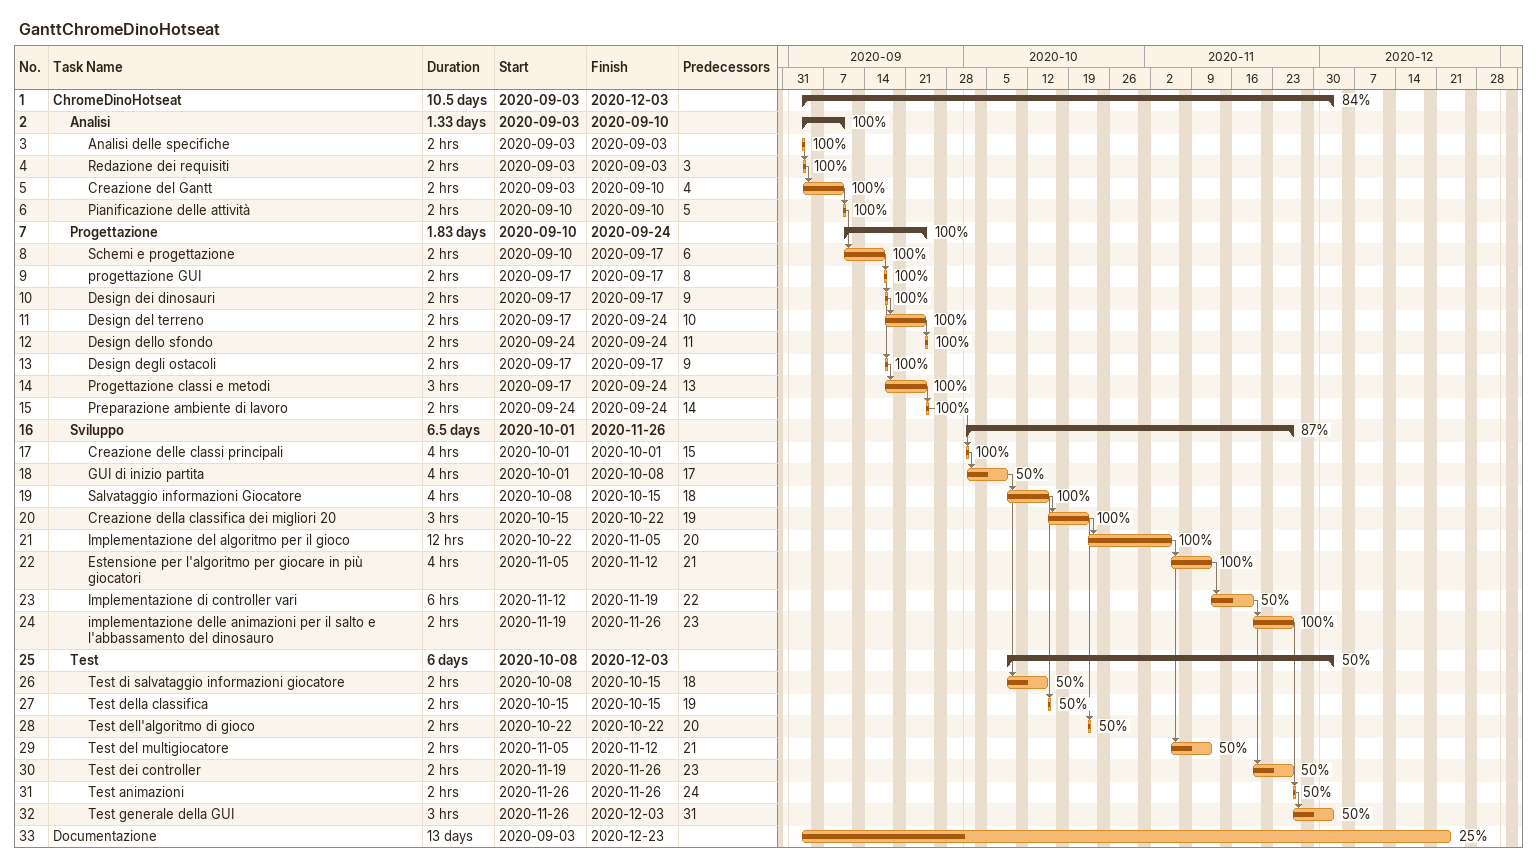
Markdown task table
GanttChromeDinoHotseat

| ID | Level | Task | Duration | Start | Finish | Predecessors | % complete |
|---|---|---|---|---|---|---|---|
| 1 | 1 | **ChromeDinoHotseat** | 10.5d | 2020-09-03 | 2020-12-03 |  | 84 |
| 2 | 2 | **Analisi** | 1.33d | 2020-09-03 | 2020-09-10 |  | 100 |
| 3 | 3 | Analisi delle specifiche | 2h | 2020-09-03 | 2020-09-03 |  | 100 |
| 4 | 3 | Redazione dei requisiti | 2h | 2020-09-03 | 2020-09-03 | 3 | 100 |
| 5 | 3 | Creazione del Gantt | 2h | 2020-09-03 | 2020-09-10 | 4 | 100 |
| 6 | 3 | Pianificazione delle attività | 2h | 2020-09-10 | 2020-09-10 | 5 | 100 |
| 7 | 2 | **Progettazione** | 1.83d | 2020-09-10 | 2020-09-24 |  | 100 |
| 8 | 3 | Schemi e progettazione | 2h | 2020-09-10 | 2020-09-17 | 6 | 100 |
| 9 | 3 | progettazione GUI | 2h | 2020-09-17 | 2020-09-17 | 8 | 100 |
| 10 | 3 | Design dei dinosauri | 2h | 2020-09-17 | 2020-09-17 | 9 | 100 |
| 11 | 3 | Design del terreno | 2h | 2020-09-17 | 2020-09-24 | 10 | 100 |
| 12 | 3 | Design dello sfondo | 2h | 2020-09-24 | 2020-09-24 | 11 | 100 |
| 13 | 3 | Design degli ostacoli | 2h | 2020-09-17 | 2020-09-17 | 9 | 100 |
| 14 | 3 | Progettazione classi e metodi | 3h | 2020-09-17 | 2020-09-24 | 13 | 100 |
| 15 | 3 | Preparazione ambiente di lavoro | 2h | 2020-09-24 | 2020-09-24 | 14 | 100 |
| 16 | 2 | **Sviluppo** | 6.5d | 2020-10-01 | 2020-11-26 |  | 87 |
| 17 | 3 | Creazione delle classi principali | 4h | 2020-10-01 | 2020-10-01 | 15 | 100 |
| 18 | 3 | GUI di inizio partita | 4h | 2020-10-01 | 2020-10-08 | 17 | 50 |
| 19 | 3 | Salvataggio informazioni Giocatore | 4h | 2020-10-08 | 2020-10-15 | 18 | 100 |
| 20 | 3 | Creazione della classifica dei migliori 20 | 3h | 2020-10-15 | 2020-10-22 | 19 | 100 |
| 21 | 3 | Implementazione del algoritmo per il gioco | 12h | 2020-10-22 | 2020-11-05 | 20 | 100 |
| 22 | 3 | Estensione per l'algoritmo per giocare in più giocatori | 4h | 2020-11-05 | 2020-11-12 | 21 | 100 |
| 23 | 3 | Implementazione di controller vari | 6h | 2020-11-12 | 2020-11-19 | 22 | 50 |
| 24 | 3 | implementazione delle animazioni per il salto e l'abbassamento del dinosauro | 2h | 2020-11-19 | 2020-11-26 | 23 | 100 |
| 25 | 2 | **Test** | 6d | 2020-10-08 | 2020-12-03 |  | 50 |
| 26 | 3 | Test di salvataggio informazioni giocatore | 2h | 2020-10-08 | 2020-10-15 | 18 | 50 |
| 27 | 3 | Test della classifica | 2h | 2020-10-15 | 2020-10-15 | 19 | 50 |
| 28 | 3 | Test dell'algoritmo di gioco | 2h | 2020-10-22 | 2020-10-22 | 20 | 50 |
| 29 | 3 | Test del multigiocatore | 2h | 2020-11-05 | 2020-11-12 | 21 | 50 |
| 30 | 3 | Test dei controller | 2h | 2020-11-19 | 2020-11-26 | 23 | 50 |
| 31 | 3 | Test animazioni | 2h | 2020-11-26 | 2020-11-26 | 24 | 50 |
| 32 | 3 | Test generale della GUI | 3h | 2020-11-26 | 2020-12-03 | 31 | 50 |
| 33 | 1 | Documentazione | 13d | 2020-09-03 | 2020-12-23 |  | 25 |
